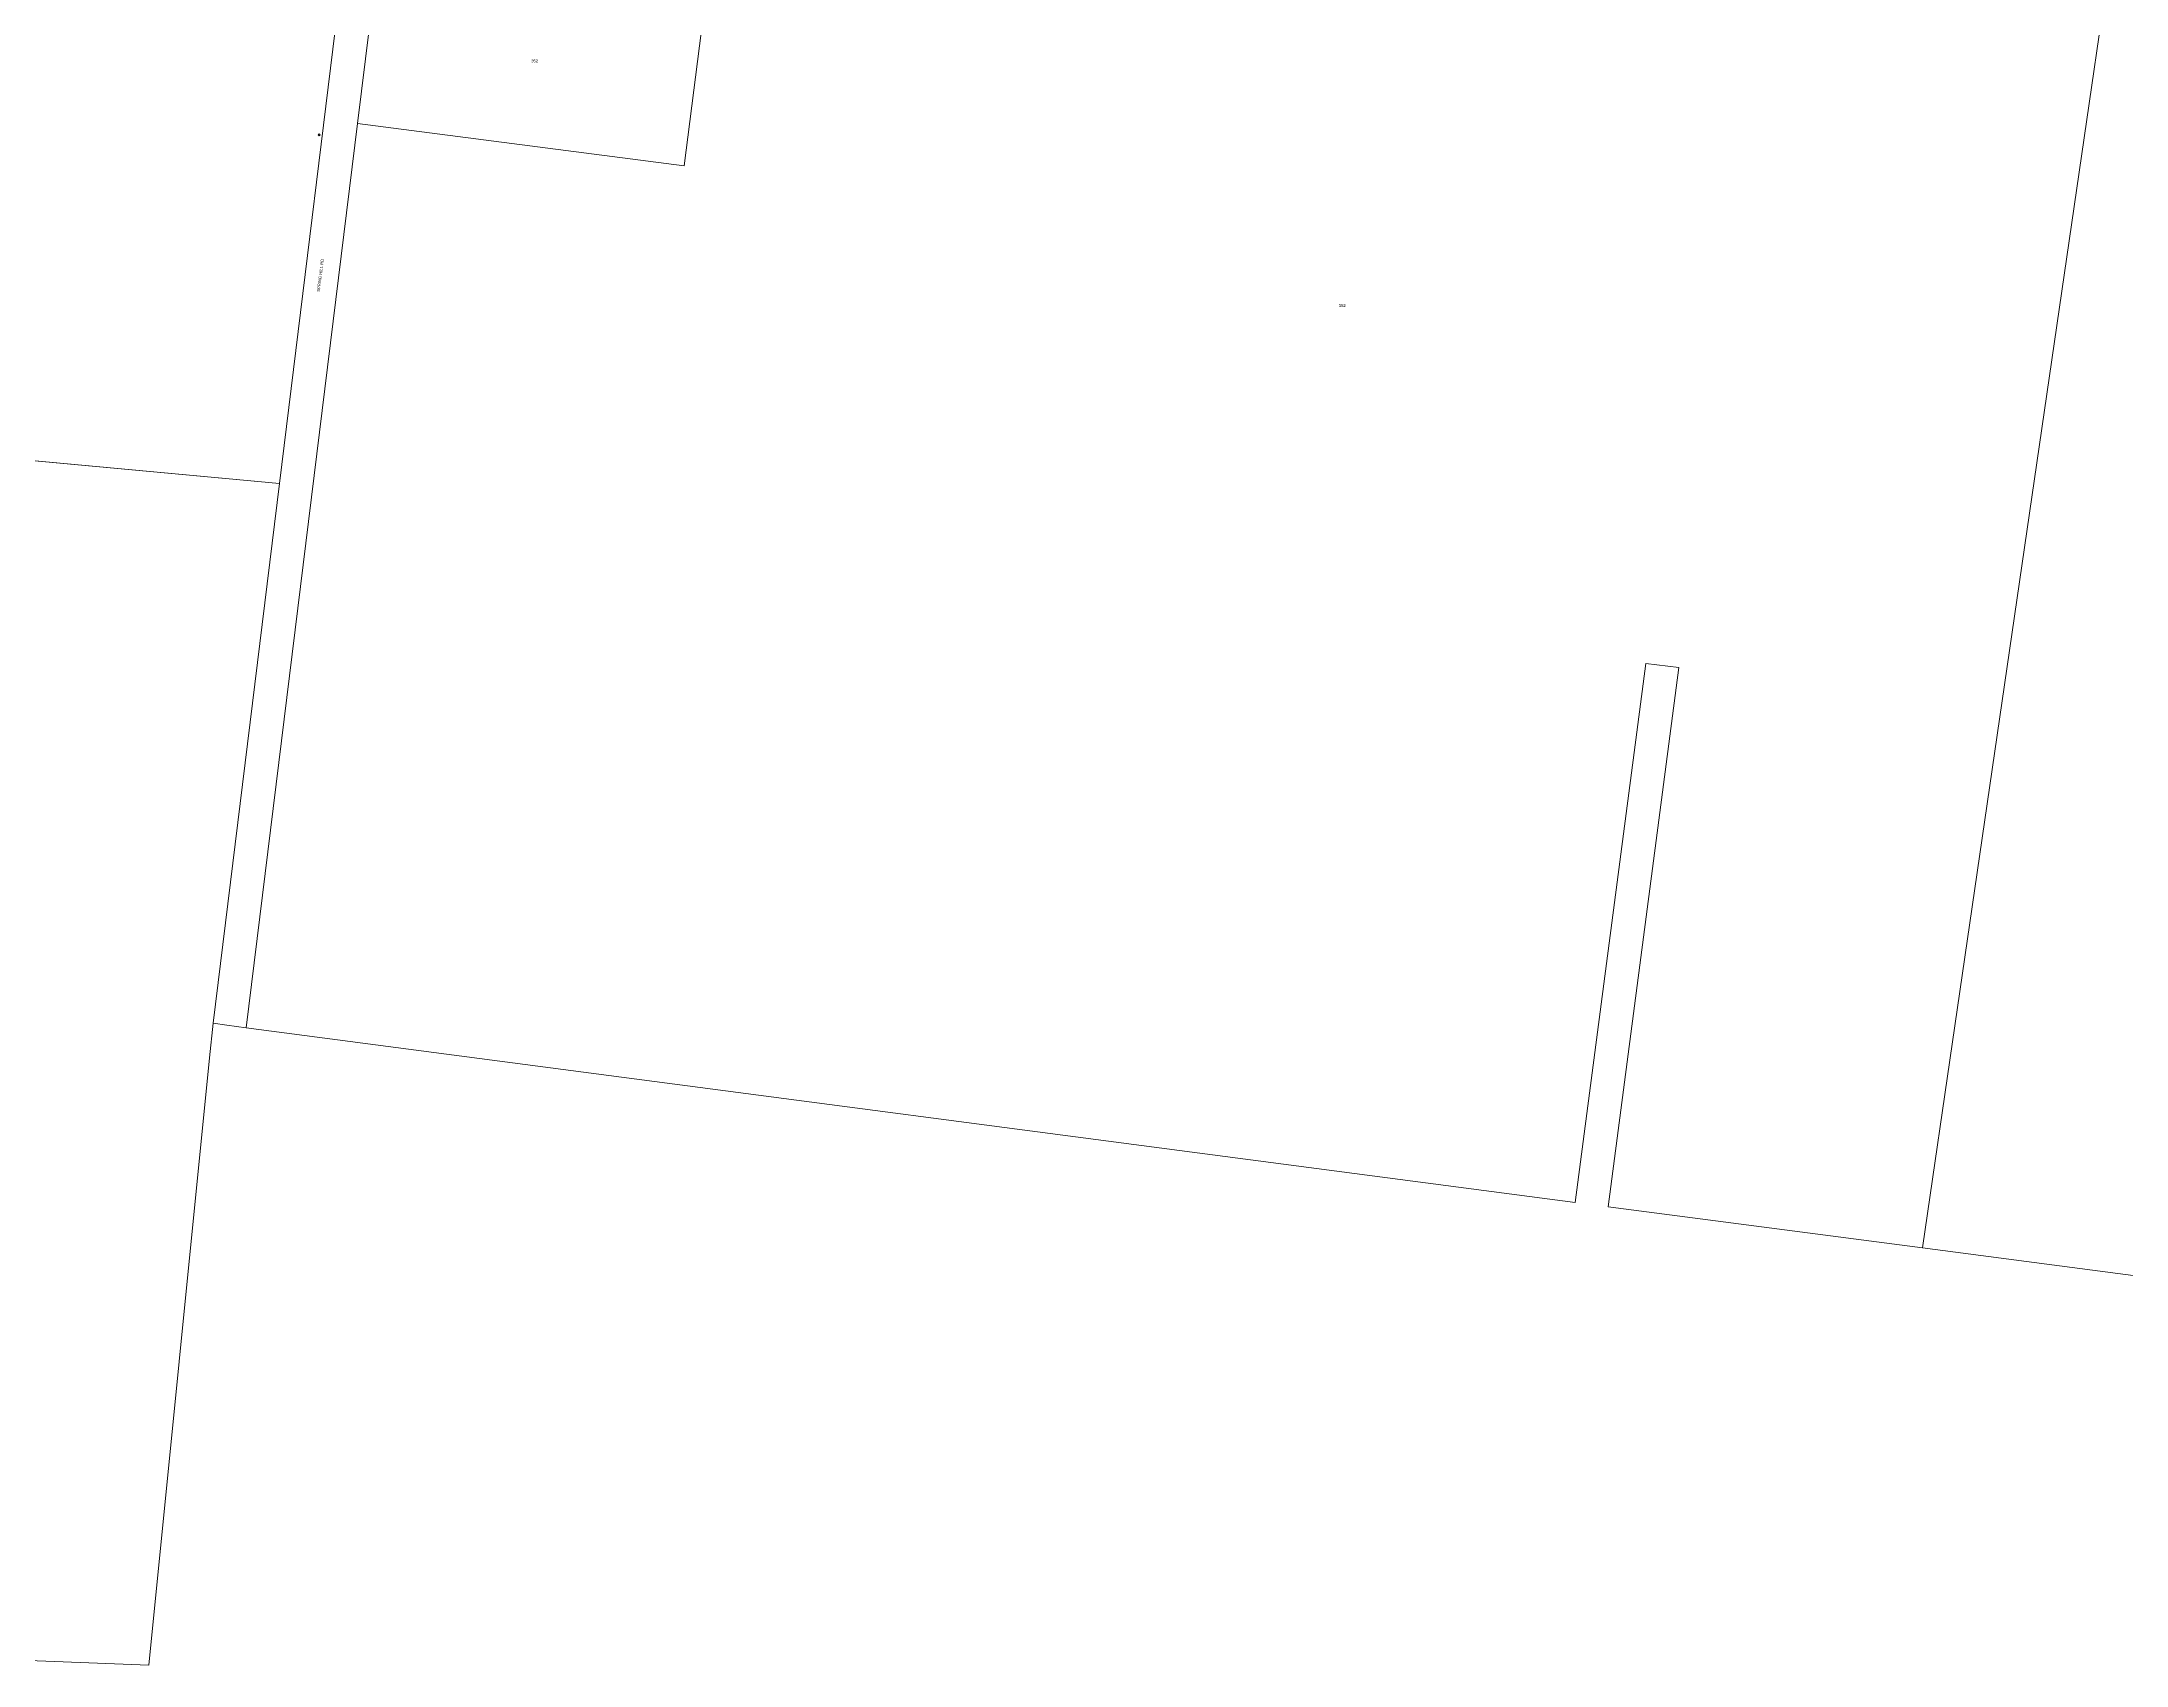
# Model space of a CAD drawing. Header units: metres. Extents: x 257881 to 262822, y 6187520 to 6191911.
# Drawn here: x 259447 to 260707, y 6187949 to 6188930 of the extents above; entities that cross this region are included whole.
import ezdxf
from ezdxf.enums import TextEntityAlignment as Align

# ---------------------------------------------------------------- set-up
doc = ezdxf.new("R2010")
doc.units = ezdxf.units.M
doc.layers.get('0').update_dxf_attribs({"color": 6})
doc.layers.add('Cadastre Land Parcels_SP_EXT', color=8, linetype='Continuous', lineweight=5)
doc.layers.add('Cadastre Roads_SP_EXT', color=8, linetype='Continuous', lineweight=5)
doc.layers.add('Services_SP_EXT', color=7, linetype='Continuous')
doc.styles.get("Standard").update_dxf_attribs({"font": 'arial.ttf'})

# ---------------------------------------------------------------- blocks, each defined once
blk = doc.blocks.new('CCP_EXT')
blk.add_wipeout([(0, 0.6), (0.6, 0), (0, -0.6), (-0.6, 0)])
blk.add_lwpolyline([(-0.6, 0), (0, 0.6), (0.6, 0), (0, -0.6), (-0.6, 0)])
at = {"flags": 1}
blk.add_attdef('Z', (0, 0), '', height=0.2, dxfattribs=at)
at = {"flags": 9}
for tag, p in [('CCP_TYPE', (0, 0)), ('CONSTRUCTED_VOLTAGE', (0, -0.2)), ('NO_PHASES', (0, -0.4)), ('OPERATING_VOLTAGE', (0, -0.6)), ('ORIENTATION', (0, -0.8)), ('OWNED_BY', (0, -1)), ('USAGE', (0, -1.2)), ('LEGEND', (0, -1.4)), ('LIFE_SUPPORT', (0, -1.6)), ('STATE', (0, -1.8)), ('NOTES', (0, -2))]:
    blk.add_attdef(tag, text='', height=0.2, dxfattribs=at).set_placement(p, align=Align.MIDDLE_LEFT)

msp = doc.modelspace()

# ---------------------------------------------------------------- linework, layer by layer
at = {"layer": 'Cadastre Land Parcels_SP_EXT', "linetype": 'Continuous'}
msp.add_lwpolyline([(258024.1, 6189083.9), (257995.5, 6188925.9), (257993.9, 6188916.7), (257993.8, 6188916.2), (258434.3, 6188866.2), (258638.4, 6188843.1), (258697.9, 6188745.5), (258848.9, 6188731.6), (258906.4, 6188726.3), (259214.5, 6188697.7), (259230.6, 6188808.6), (259415.4, 6188790.2), (259401.2, 6188680.4), (259590.7, 6188662.9), (259632.9, 6189005.8)], dxfattribs=at)
for points in [[(259977.6, 6189041.6), (259861.4, 6189056.7), (259848, 6188954.1), (259835.2, 6188854.9), (259637.8, 6188880.5), (259570.5, 6188334.1), (260373.7, 6188228.7), (260416.4, 6188554.3), (260436.2, 6188551.8), (260393.5, 6188226.1), (260583.6, 6188201.2), (260697.7, 6188985.4), (260682.6, 6188987.6), (260499.9, 6189013.5), (260495.9, 6188974.2), (260433.1, 6188982.4), (260413.2, 6188985), (259997.6, 6189039), (259977.6, 6189041.6)], [(260796.6, 6188173.2), (260908.1, 6188955.6), (260712.5, 6188983.4), (260697.7, 6188985.4), (260583.6, 6188201.2), (260796.6, 6188173.2)], [(259848, 6188954.1), (259650.1, 6188979.9), (259637.8, 6188880.5), (259835.2, 6188854.9), (259848, 6188954.1)], [(259548.5, 6188316), (259550.7, 6188336.9), (259590.7, 6188662.9), (258906.4, 6188726.3), (258868.9, 6188406.2), (258859.4, 6188325.1), (258823.9, 6188021.9), (258861.8, 6188023.6), (258867.2, 6188022.9), (258904.5, 6188017.7), (259112.4, 6187966.9), (259182.4, 6187960.4), (259356.1, 6187955.2), (259511.8, 6187949.1), (259548.5, 6188316)]]:
    msp.add_lwpolyline(points, close=True, dxfattribs=at)

# ---------------------------------------------------------------- texts
at = {"layer": 'Cadastre Land Parcels_SP_EXT'}
for p in [(259742.8, 6188917.3), (260230.8, 6188769.5)]:
    msp.add_text('352', height=1.8, dxfattribs=at).set_placement(p)
at = {"layer": 'Cadastre Roads_SP_EXT'}
msp.add_text('SPRING HILL RD', height=1.8, rotation=82.9816, dxfattribs=at).set_placement((259615.1, 6188778.7))

# ---------------------------------------------------------------- next in the draw order: block references
at = {"layer": 'Services_SP_EXT', "rotation": 90.0000000000002}
msp.add_blockref('CCP_EXT', (259614.6, 6188873.5), dxfattribs=at)

# ---------------------------------------------------------------- next in the draw order: linework, layer by layer
at = {"layer": 'Cadastre Roads_SP_EXT', "linetype": 'Continuous'}
msp.add_lwpolyline([(259662.7, 6189082.5), (259654.4, 6189083.5), (259642.7, 6189085), (259632.9, 6189005.8), (259590.7, 6188662.9), (259550.7, 6188336.9), (259558.9, 6188335.8), (259570.5, 6188334.1), (259637.8, 6188880.5), (259650.1, 6188979.9), (259662.7, 6189082.5)], close=True, dxfattribs=at)

doc.saveas('drawing.dxf')
